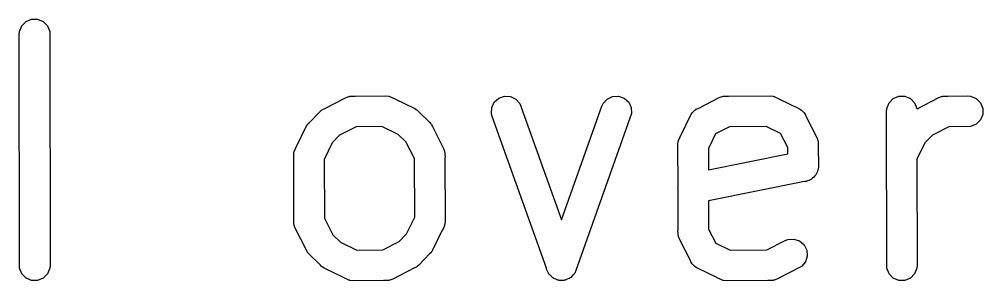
# Model space of a CAD drawing. Extents: x 134.2 to 184.8, y -90.4 to -50.
# Drawn here: x 152.24 to 158.51, y -83.33 to -81.64 of the extents above; entities that cross this region are included whole.
import ezdxf

# ---------------------------------------------------------------- set-up
doc = ezdxf.new("R2010")
doc.units = 0
doc.layers.add('BLACK', color=7, linetype='CONTINUOUS')

msp = doc.modelspace()

# ---------------------------------------------------------------- linework, layer by layer
at = {"layer": 'BLACK', "linetype": 'CONTINUOUS'}
for p, q in [((152.239064, -81.714019), (152.253996, -81.677971)), ((152.253996, -81.677971), (152.281586, -81.650381)), ((152.281586, -81.650381), (152.317634, -81.635449)), ((152.317634, -81.635449), (152.356652, -81.635449)), ((152.356652, -81.635449), (152.3927, -81.650381)), ((152.3927, -81.650381), (152.42029, -81.677971)), ((152.42029, -81.677971), (152.435222, -81.714019)), ((152.237143, -81.733528), (152.239064, -81.714019)), ((152.239064, -83.253037), (152.237143, -81.733528)), ((152.435222, -81.714019), (152.437143, -83.233528)), ((154.222173, -82.216832), (154.36385, -82.144085)), ((154.36385, -82.144085), (154.382159, -82.137079)), ((154.382159, -82.137079), (154.385742, -82.136824)), ((154.385742, -82.136824), (154.389063, -82.135449)), ((154.389063, -82.135449), (154.40719, -82.1353)), ((154.40719, -82.1353), (154.421079, -82.134313)), ((154.421079, -82.134313), (154.423634, -82.135164)), ((154.423634, -82.135164), (154.622858, -82.133528)), ((154.622858, -82.133528), (154.642367, -82.135449)), ((154.642367, -82.135449), (154.645687, -82.136824)), ((154.645687, -82.136824), (154.649271, -82.137079)), ((154.649271, -82.137079), (154.666245, -82.14534)), ((154.666245, -82.14534), (154.678415, -82.150381)), ((154.678415, -82.150381), (154.680132, -82.152098)), ((154.680132, -82.152098), (154.810436, -82.215514)), ((155.311583, -82.209173), (155.328286, -82.173911)), ((155.328286, -82.173911), (155.357212, -82.147724)), ((155.357212, -82.147724), (155.393957, -82.134601)), ((155.393957, -82.134601), (155.432927, -82.136539)), ((155.432927, -82.136539), (155.468189, -82.153242)), ((155.468189, -82.153242), (155.494376, -82.182168)), ((155.494376, -82.182168), (155.766193, -82.939009)), ((156.028684, -82.199894), (156.037054, -82.182168)), ((156.037054, -82.182168), (156.063241, -82.153242)), ((156.063241, -82.153242), (156.098503, -82.136539)), ((156.098503, -82.136539), (156.137473, -82.134601)), ((156.137473, -82.134601), (156.174218, -82.147725)), ((156.174218, -82.147725), (156.203144, -82.173911)), ((156.203144, -82.173911), (156.219847, -82.209173)), ((156.654882, -82.214707), (156.792423, -82.144085)), ((156.792423, -82.144085), (156.810731, -82.137079)), ((156.810731, -82.137079), (156.814314, -82.136824)), ((156.814314, -82.136824), (156.817635, -82.135449)), ((156.817635, -82.135449), (156.835224, -82.135338)), ((156.835224, -82.135338), (156.849651, -82.134313)), ((156.849651, -82.134313), (156.852402, -82.13523)), ((156.852402, -82.13523), (157.122858, -82.133528)), ((157.122858, -82.133528), (157.142367, -82.135449)), ((157.142367, -82.135449), (157.145687, -82.136824)), ((157.145687, -82.136824), (157.149271, -82.137079)), ((157.149271, -82.137079), (157.166245, -82.14534)), ((157.166245, -82.14534), (157.178415, -82.150381)), ((157.178415, -82.150381), (157.180132, -82.152098)), ((157.180132, -82.152098), (157.310436, -82.215514)), ((157.881921, -82.214019), (157.896853, -82.177971)), ((157.896853, -82.177971), (157.924443, -82.150381)), ((157.924443, -82.150381), (157.960491, -82.135449)), ((157.960491, -82.135449), (157.999509, -82.135449)), ((157.999509, -82.135449), (158.035557, -82.150381)), ((158.035557, -82.150381), (158.063147, -82.177971)), ((158.063147, -82.177971), (158.078079, -82.214019)), ((158.079316, -82.216832), (158.220993, -82.144085)), ((158.220993, -82.144085), (158.239302, -82.137079)), ((158.239302, -82.137079), (158.242885, -82.136824)), ((158.242885, -82.136824), (158.246206, -82.135449)), ((158.246206, -82.135449), (158.265439, -82.135221)), ((158.265439, -82.135221), (158.278222, -82.134313)), ((158.278222, -82.134313), (158.280415, -82.135044)), ((158.280415, -82.135044), (158.408572, -82.133528)), ((158.408572, -82.133528), (158.428081, -82.135449)), ((158.428081, -82.135449), (158.464129, -82.150381)), ((158.464129, -82.150381), (158.491719, -82.177971)), ((158.491719, -82.177971), (158.506651, -82.214019)), ((154.124205, -82.307337), (154.195005, -82.234246)), ((154.195005, -82.234246), (154.202671, -82.227953)), ((154.202671, -82.227953), (154.204403, -82.225957)), ((154.204403, -82.225957), (154.206275, -82.224995)), ((154.206275, -82.224995), (154.210158, -82.221809)), ((154.210158, -82.221809), (154.222173, -82.216832)), ((154.810436, -82.215514), (154.81883, -82.220797)), ((154.81883, -82.220797), (154.821272, -82.221809)), ((154.821272, -82.221809), (154.822821, -82.223309)), ((154.822821, -82.223309), (154.827027, -82.225957)), ((154.827027, -82.225957), (154.83476, -82.234874)), ((154.83476, -82.234874), (154.907854, -82.305674)), ((155.309645, -82.248143), (155.311583, -82.209173)), ((155.314398, -82.267162), (155.309645, -82.248143)), ((155.766193, -82.939009), (156.028684, -82.199894)), ((156.221785, -82.248143), (155.859889, -83.267162)), ((156.219847, -82.209173), (156.221785, -82.248143)), ((156.606897, -82.256972), (156.60741, -82.255434)), ((156.60741, -82.255434), (156.609071, -82.253518)), ((156.609071, -82.253518), (156.615286, -82.243645)), ((156.615286, -82.243645), (156.624758, -82.235429)), ((156.624758, -82.235429), (156.632974, -82.225957)), ((156.632974, -82.225957), (156.63961, -82.222549)), ((156.63961, -82.222549), (156.644763, -82.218081)), ((156.644763, -82.218081), (156.654882, -82.214707)), ((157.310436, -82.215514), (157.313699, -82.217568)), ((157.313699, -82.217568), (157.315238, -82.218081)), ((157.315238, -82.218081), (157.317153, -82.219742)), ((157.317153, -82.219742), (157.327027, -82.225957)), ((157.327027, -82.225957), (157.335242, -82.235429)), ((157.335242, -82.235429), (157.344715, -82.243645)), ((157.344715, -82.243645), (157.348122, -82.250282)), ((157.348122, -82.250282), (157.352591, -82.255434)), ((157.352591, -82.255434), (157.355963, -82.265552)), ((157.88, -82.233528), (157.881921, -82.214019)), ((157.881921, -83.253037), (157.88, -82.233528)), ((158.078079, -82.214019), (158.078085, -82.217342)), ((158.078085, -82.217342), (158.079316, -82.216832)), ((158.506651, -82.253037), (158.491719, -82.289085)), ((158.506651, -82.214019), (158.506651, -82.253037)), ((154.112638, -82.319278), (154.115286, -82.315073)), ((154.115286, -82.315073), (154.124205, -82.307337)), ((154.907854, -82.305674), (154.914149, -82.313343)), ((154.914149, -82.313343), (154.916144, -82.315074)), ((154.916144, -82.315074), (154.917104, -82.316944)), ((154.917104, -82.316944), (154.920291, -82.320827)), ((155.668487, -83.253079), (155.314398, -82.267162)), ((156.541428, -82.390539), (156.604843, -82.260236)), ((156.604843, -82.260236), (156.606897, -82.256972)), ((157.355963, -82.265552), (157.426587, -82.403092)), ((158.464129, -82.316675), (158.428081, -82.331607)), ((158.491719, -82.289085), (158.464129, -82.316675)), ((154.041428, -82.461967), (154.104843, -82.331664)), ((154.104843, -82.331664), (154.110128, -82.323267)), ((154.110128, -82.323267), (154.111139, -82.320827)), ((154.111139, -82.320827), (154.112638, -82.319278)), ((154.429318, -82.333357), (154.321583, -82.388676)), ((154.596652, -82.331982), (154.429318, -82.333357)), ((154.703677, -82.384068), (154.596652, -82.331982)), ((154.920291, -82.320827), (154.925268, -82.332844)), ((154.925268, -82.332844), (154.998015, -82.474521)), ((156.767073, -82.379988), (156.721087, -82.474481)), ((156.85781, -82.333397), (156.767073, -82.379988)), ((157.096474, -82.331895), (156.85781, -82.333397)), ((157.190682, -82.377744), (157.096474, -82.331895)), ((157.237391, -82.468709), (157.190682, -82.377744)), ((158.28661, -82.33328), (158.178726, -82.388676)), ((158.428081, -82.331607), (158.28661, -82.33328)), ((154.273397, -82.438422), (154.221134, -82.545811)), ((154.321583, -82.388676), (154.273397, -82.438422)), ((154.753425, -82.432255), (154.703677, -82.384068)), ((154.80866, -82.539827), (154.753425, -82.432255)), ((156.522858, -82.447814), (156.524779, -82.428305)), ((156.524779, -82.428305), (156.526154, -82.424984)), ((156.526154, -82.424984), (156.526409, -82.421401)), ((156.526409, -82.421401), (156.53467, -82.404424)), ((156.53467, -82.404424), (156.539711, -82.392257)), ((156.539711, -82.392257), (156.541428, -82.390539)), ((157.426587, -82.403092), (157.433593, -82.421401)), ((157.433593, -82.421401), (157.433847, -82.424984)), ((157.433847, -82.424984), (157.435223, -82.428305)), ((157.435223, -82.428305), (157.43545, -82.447538)), ((158.13054, -82.438422), (158.078702, -82.544937)), ((158.178726, -82.388676), (158.13054, -82.438422)), ((154.022858, -82.519242), (154.024779, -82.499733)), ((154.024779, -82.499733), (154.026154, -82.496412)), ((154.026154, -82.496412), (154.026409, -82.492829)), ((154.026409, -82.492829), (154.03467, -82.475852)), ((154.03467, -82.475852), (154.039711, -82.463685)), ((154.039711, -82.463685), (154.041428, -82.461967)), ((154.998015, -82.474521), (155.005021, -82.49283)), ((155.005021, -82.49283), (155.005275, -82.496412)), ((155.005275, -82.496412), (155.006651, -82.499733)), ((155.006651, -82.499733), (155.006724, -82.516794)), ((156.523772, -82.729012), (156.522858, -82.447814)), ((156.721087, -82.474481), (156.721538, -82.613404)), ((157.237865, -82.508759), (157.237391, -82.468709)), ((157.43545, -82.447538), (157.436359, -82.460321)), ((157.436359, -82.460321), (157.435627, -82.462514)), ((157.435627, -82.462514), (157.437142, -82.590554)), ((154.024629, -82.932347), (154.022858, -82.519242)), ((154.221134, -82.545811), (154.222769, -82.927229)), ((154.810295, -82.921244), (154.80866, -82.539827)), ((155.006724, -82.516794), (155.007787, -82.53175)), ((155.007787, -82.53175), (155.0068, -82.534708)), ((155.0068, -82.534708), (155.008572, -82.947814)), ((156.721538, -82.613404), (157.237865, -82.508759)), ((158.078702, -82.544937), (158.08, -83.233528)), ((157.429572, -82.628843), (157.424079, -82.637081)), ((157.431473, -82.619231), (157.429572, -82.628843)), ((157.435223, -82.61018), (157.431473, -82.619231)), ((157.437144, -82.590671), (157.435223, -82.61018)), ((157.437142, -82.590554), (157.437145, -82.590566)), ((157.437145, -82.590566), (157.437142, -82.590576)), ((157.437142, -82.590576), (157.437144, -82.590671)), ((157.347232, -82.68875), (156.722195, -82.815427)), ((157.356653, -82.68875), (157.347232, -82.68875)), ((157.365678, -82.685011), (157.356653, -82.68875)), ((157.375509, -82.683019), (157.365678, -82.685011)), ((157.383649, -82.677567), (157.375509, -82.683019)), ((157.392701, -82.673818), (157.383649, -82.677567)), ((157.3997, -82.666818), (157.392701, -82.673818)), ((157.407929, -82.661308), (157.3997, -82.666818)), ((157.413364, -82.653154), (157.407929, -82.661308)), ((157.420291, -82.646228), (157.413364, -82.653154)), ((157.424079, -82.637081), (157.420291, -82.646228)), ((156.522858, -82.733633), (156.523772, -82.729012)), ((156.523802, -82.738355), (156.522858, -82.733633)), ((156.524664, -83.003668), (156.523802, -82.738355)), ((156.722195, -82.815427), (156.722791, -82.998699)), ((154.023643, -82.935306), (154.024629, -82.932347)), ((154.024705, -82.950261), (154.023643, -82.935306)), ((154.222769, -82.927229), (154.278004, -83.034801)), ((154.758032, -83.028632), (154.810295, -82.921244)), ((154.024779, -82.967323), (154.024705, -82.950261)), ((154.026154, -82.970643), (154.024779, -82.967323)), ((154.026409, -82.974227), (154.026154, -82.970643)), ((154.033415, -82.992535), (154.026409, -82.974227)), ((154.106163, -83.134216), (154.033415, -82.992535)), ((154.990001, -83.005088), (154.926587, -83.135392)), ((154.991719, -83.003371), (154.990001, -83.005088)), ((154.996761, -82.991197), (154.991719, -83.003371)), ((155.005021, -82.974226), (154.996761, -82.991197)), ((155.005275, -82.970643), (155.005021, -82.974226)), ((155.006651, -82.967323), (155.005275, -82.970643)), ((155.008572, -82.947814), (155.006651, -82.967323)), ((156.523643, -83.006734), (156.524664, -83.003668)), ((156.524724, -83.02195), (156.523643, -83.006734)), ((156.722791, -82.998699), (156.769317, -83.089312)), ((154.278004, -83.034801), (154.327753, -83.082988)), ((154.709845, -83.078381), (154.758032, -83.028632)), ((156.524779, -83.038751), (156.524724, -83.02195)), ((156.526154, -83.042071), (156.524779, -83.038751)), ((156.526409, -83.045654), (156.526154, -83.042071)), ((156.533415, -83.063963), (156.526409, -83.045654)), ((156.604035, -83.201501), (156.533415, -83.063963)), ((157.220994, -83.072657), (157.239303, -83.065651)), ((157.239303, -83.065651), (157.278223, -83.062885)), ((157.278223, -83.062885), (157.315239, -83.075224)), ((154.327753, -83.082988), (154.434776, -83.135073)), ((154.602113, -83.133698), (154.709845, -83.078381)), ((156.769317, -83.089312), (156.863526, -83.13516)), ((156.863526, -83.13516), (157.102192, -83.133658)), ((157.102192, -83.133658), (157.220994, -83.072657)), ((157.315239, -83.075224), (157.344715, -83.100788)), ((157.344715, -83.100788), (157.362165, -83.135687)), ((154.111139, -83.146228), (154.106163, -83.134216)), ((154.114323, -83.150108), (154.111139, -83.146228)), ((154.115286, -83.151983), (154.114323, -83.150108)), ((154.117283, -83.153715), (154.115286, -83.151983)), ((154.123575, -83.161382), (154.117283, -83.153715)), ((154.196669, -83.232181), (154.123575, -83.161382)), ((154.434776, -83.135073), (154.602113, -83.133698)), ((154.907225, -83.159716), (154.836426, -83.232811)), ((154.916144, -83.151982), (154.907225, -83.159716)), ((154.918791, -83.147776), (154.916144, -83.151982)), ((154.920291, -83.146228), (154.918791, -83.147776)), ((154.921301, -83.143788), (154.920291, -83.146228)), ((154.926587, -83.135392), (154.921301, -83.143788)), ((157.36493, -83.174607), (157.352591, -83.211623)), ((157.362165, -83.135687), (157.36493, -83.174607)), ((152.253996, -83.289085), (152.239064, -83.253037)), ((152.435222, -83.253037), (152.42029, -83.289085)), ((152.437143, -83.233528), (152.435222, -83.253037)), ((154.204404, -83.2411), (154.196669, -83.232181)), ((154.208609, -83.243747), (154.204404, -83.2411)), ((154.210158, -83.245247), (154.208609, -83.243747)), ((154.212597, -83.246257), (154.210158, -83.245247)), ((154.220994, -83.251543), (154.212597, -83.246257)), ((154.351297, -83.314957), (154.220994, -83.251543)), ((154.80926, -83.250222), (154.667579, -83.322971)), ((154.821272, -83.245247), (154.80926, -83.250222)), ((154.825152, -83.242062), (154.821272, -83.245247)), ((154.827027, -83.2411), (154.825152, -83.242062)), ((154.828759, -83.239102), (154.827027, -83.2411)), ((154.836426, -83.232811), (154.828759, -83.239102)), ((155.668726, -83.257883), (155.668487, -83.253079)), ((155.674872, -83.270859), (155.668726, -83.257883)), ((156.60741, -83.211624), (156.604035, -83.201501)), ((156.611879, -83.216776), (156.60741, -83.211624)), ((156.615286, -83.223412), (156.611879, -83.216776)), ((156.62476, -83.231628), (156.615286, -83.223412)), ((156.632975, -83.2411), (156.62476, -83.231628)), ((156.642846, -83.247313), (156.632975, -83.2411)), ((156.644763, -83.248976), (156.642846, -83.247313)), ((156.646302, -83.249489), (156.644763, -83.248976)), ((156.649565, -83.251543), (156.646302, -83.249489)), ((156.77987, -83.314958), (156.649565, -83.251543)), ((157.327027, -83.2411), (157.167579, -83.322971)), ((157.352591, -83.211623), (157.327027, -83.2411)), ((157.896853, -83.289085), (157.881921, -83.253037)), ((158.078079, -83.253037), (158.063147, -83.289085)), ((158.08, -83.233528), (158.078079, -83.253037)), ((152.281586, -83.316675), (152.253996, -83.289085)), ((152.317634, -83.331607), (152.281586, -83.316675)), ((152.3927, -83.316675), (152.356652, -83.331607)), ((152.42029, -83.289085), (152.3927, -83.316675)), ((154.353015, -83.316675), (154.351297, -83.314957)), ((154.365188, -83.321717), (154.353015, -83.316675)), ((154.38216, -83.329977), (154.365188, -83.321717)), ((155.679911, -83.284888), (155.674872, -83.270859)), ((155.683281, -83.28861), (155.679911, -83.284888)), ((155.685429, -83.293145), (155.683281, -83.28861)), ((155.696277, -83.302965), (155.685429, -83.293145)), ((155.706098, -83.313814), (155.696277, -83.302965)), ((155.710632, -83.315961), (155.706098, -83.313814)), ((155.714355, -83.319332), (155.710632, -83.315961)), ((155.728141, -83.324255), (155.714355, -83.319332)), ((155.817075, -83.319331), (155.803293, -83.324253)), ((155.820795, -83.315962), (155.817075, -83.319331)), ((155.825332, -83.313814), (155.820795, -83.315962)), ((155.835154, -83.302963), (155.825332, -83.313814)), ((155.846001, -83.293145), (155.835154, -83.302963)), ((155.848148, -83.28861), (155.846001, -83.293145)), ((155.851519, -83.284888), (155.848148, -83.28861)), ((155.859889, -83.267162), (155.851519, -83.284888)), ((156.781587, -83.316675), (156.77987, -83.314958)), ((156.793747, -83.321712), (156.781587, -83.316675)), ((156.810732, -83.329978), (156.793747, -83.321712)), ((157.924443, -83.316675), (157.896853, -83.289085)), ((157.960491, -83.331607), (157.924443, -83.316675)), ((158.035557, -83.316675), (157.999509, -83.331607)), ((158.063147, -83.289085), (158.035557, -83.316675)), ((152.356652, -83.331607), (152.317634, -83.331607)), ((154.385742, -83.330231), (154.38216, -83.329977)), ((154.389063, -83.331607), (154.385742, -83.330231)), ((154.408572, -83.333528), (154.389063, -83.331607)), ((154.607794, -83.331891), (154.408572, -83.333528)), ((154.61035, -83.332743), (154.607794, -83.331891)), ((154.624238, -83.331755), (154.61035, -83.332743)), ((154.642367, -83.331607), (154.624238, -83.331755)), ((154.645687, -83.330231), (154.642367, -83.331607)), ((154.649271, -83.329977), (154.645687, -83.330231)), ((154.667579, -83.322971), (154.649271, -83.329977)), ((155.74136, -83.330517), (155.728141, -83.324255)), ((155.746371, -83.330766), (155.74136, -83.330517)), ((155.7511, -83.332455), (155.746371, -83.330766)), ((155.765715, -83.331728), (155.7511, -83.332455)), ((155.78033, -83.332455), (155.765715, -83.331728)), ((155.785058, -83.330766), (155.78033, -83.332455)), ((155.79007, -83.330517), (155.785058, -83.330766)), ((155.803293, -83.324253), (155.79007, -83.330517)), ((156.814317, -83.330232), (156.810732, -83.329978)), ((156.817635, -83.331607), (156.814317, -83.330232)), ((156.837144, -83.333528), (156.817635, -83.331607)), ((157.107598, -83.331825), (156.837144, -83.333528)), ((157.11035, -83.332743), (157.107598, -83.331825)), ((157.124777, -83.331717), (157.11035, -83.332743)), ((157.142367, -83.331607), (157.124777, -83.331717)), ((157.145687, -83.330231), (157.142367, -83.331607)), ((157.149271, -83.329977), (157.145687, -83.330231)), ((157.167579, -83.322971), (157.149271, -83.329977)), ((157.999509, -83.331607), (157.960491, -83.331607))]:
    msp.add_line(p, q, dxfattribs=at)

doc.saveas('drawing.dxf')
